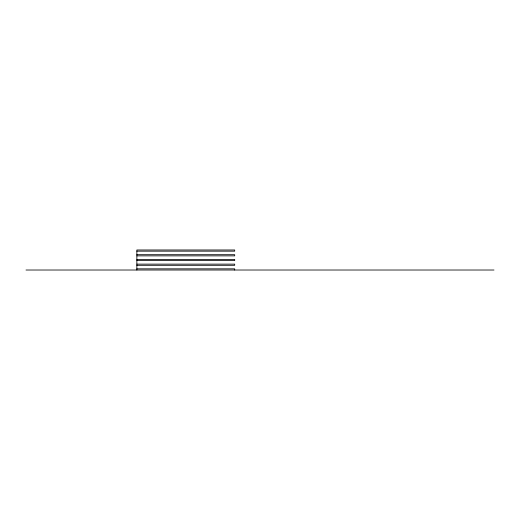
<?xml version="1.0" encoding="UTF-8"?>
<svg xmlns="http://www.w3.org/2000/svg" width="520" height="520" viewBox="0 0 520 520"><rect width="100%" height="100%" fill="white"/><g stroke="black" fill="none" stroke-linecap="round" stroke-linejoin="round"><path stroke-width="0.78" d="M136.864 251.16L234.696 251.16L234.696 249.983L136.864 249.983L136.864 270.017M136.864 254.696L234.696 254.696L234.696 255.873L136.864 255.873M136.864 259.409L234.696 259.409L234.696 260.592L136.864 260.592M136.864 264.127L234.696 264.127L234.696 265.304L136.864 265.304M136.864 268.84L234.696 268.84L234.696 270.017M26 270.017L494 270.017"/></g></svg>
